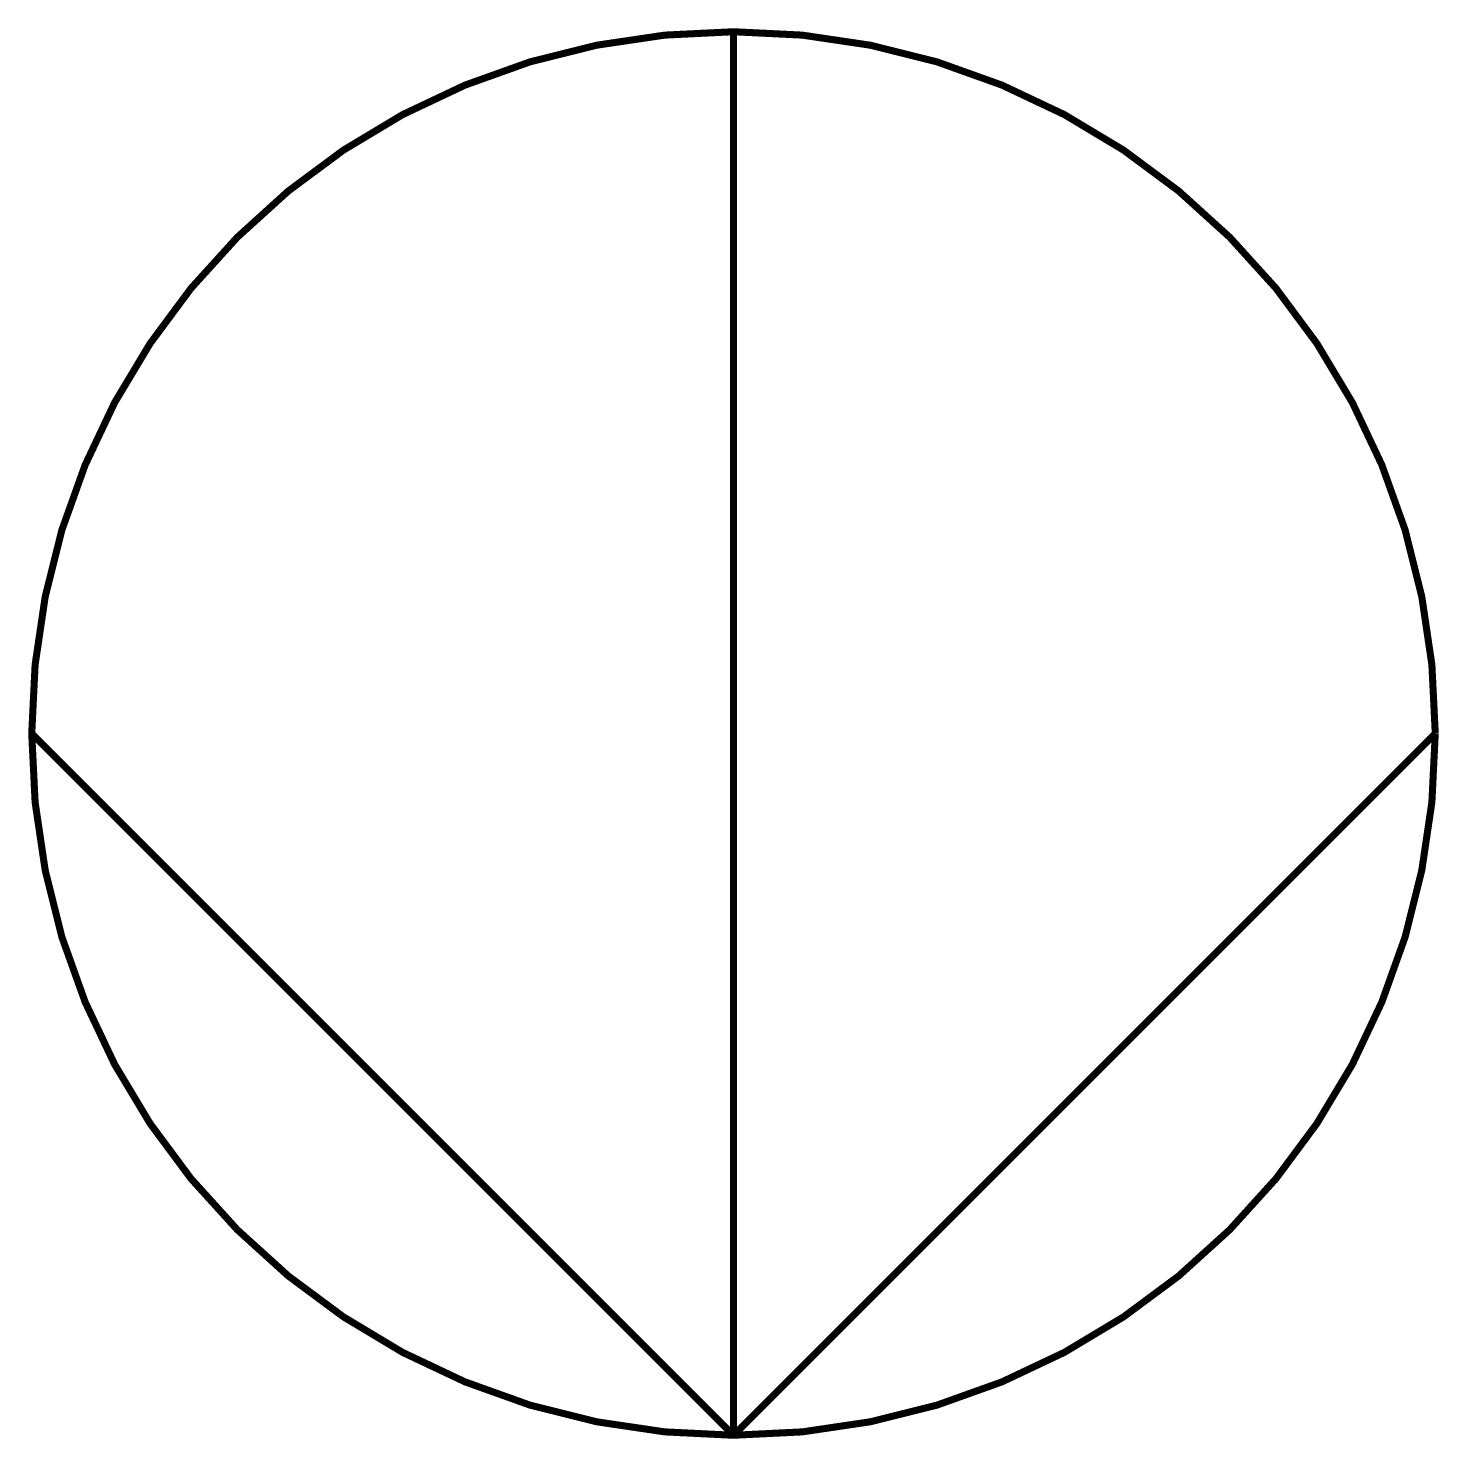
# Model space of a CAD drawing. Extents: x -0.5 to 0.5, y -0.5 to 0.5.
import ezdxf

# ---------------------------------------------------------------- set-up
doc = ezdxf.new("R2010")
doc.units = 0
doc.header["$MEASUREMENT"] = 0
doc.layers.get('0').update_dxf_attribs({"linetype": 'CONTINUOUS'})

msp = doc.modelspace()

# ---------------------------------------------------------------- linework, layer by layer
at = {"color": 7, "const_width": 0.005}
msp.add_lwpolyline([(-0.4975, 0, 1), (0.4975, 0, 1)], format="xyb", close=True, dxfattribs=at)
for points in [[(0, 0.4975), (0, -0.4975)], [(0, -0.4975), (-0.4975, 0)], [(0, -0.4975), (0.4975, 0)]]:
    msp.add_lwpolyline(points, dxfattribs=at)

doc.saveas('drawing.dxf')
